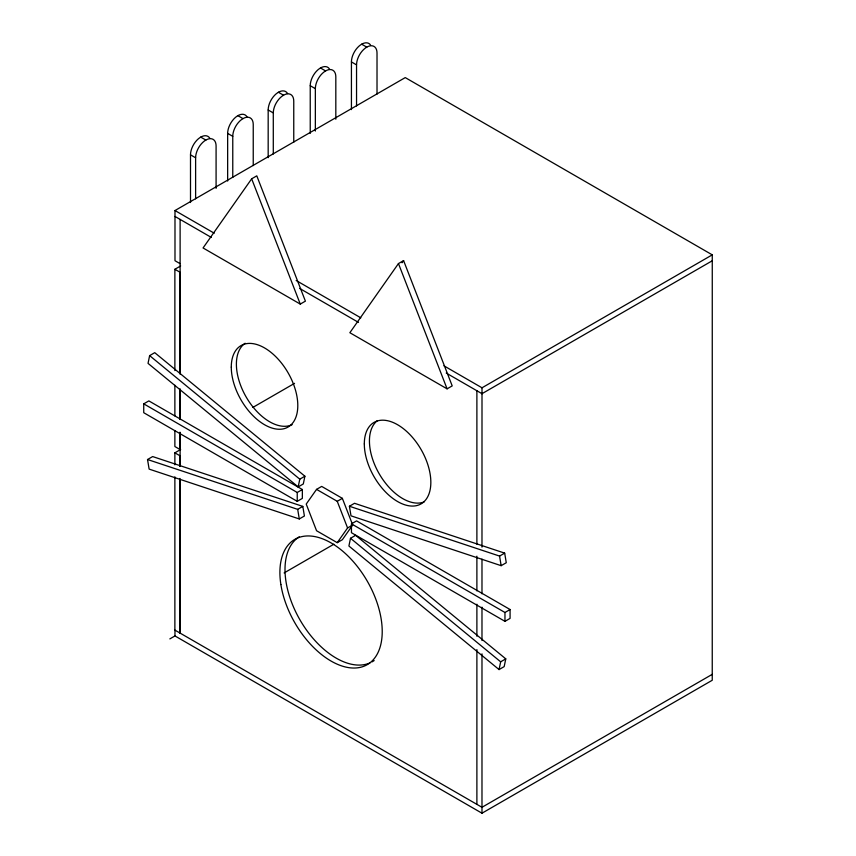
<?xml version="1.0" encoding="UTF-8"?>
<svg xmlns="http://www.w3.org/2000/svg" width="856" height="856" viewBox="0 0 856 856"><rect width="100%" height="100%" fill="white"/><g stroke="black" fill="none" stroke-linecap="round" stroke-linejoin="round"><path stroke-width="1.28" d="M149.629 355.625L148.035 363.372L298.188 486.914L303.302 483.961L304.897 476.214L154.743 352.672L149.629 355.625L299.782 479.167L298.188 486.914M350.5 538.274L348.906 546.021L499.059 669.574L504.173 666.61L505.778 658.863L355.625 535.321L350.5 538.274L500.653 661.816L499.059 669.574M251.664 178.808L203.054 247.962L300.274 304.094L305.399 301.141L256.789 175.844L251.664 178.808L300.274 304.094M398.468 263.562L349.858 332.716L447.089 388.849L452.203 385.895L403.593 260.609L398.468 263.562L447.089 388.849M402.074 262.771L403.593 260.609M352.233 523.797L342.357 498.353L321.685 486.411L316.56 489.375L306.223 504.077L316.56 530.731L337.243 542.672L342.357 539.719L351.966 526.055M337.243 542.672L347.579 527.959L352.704 525.006M180.113 263.669L174.988 260.716L174.988 210.544L405.252 77.596L712.267 254.853L712.245 680.263L481.982 813.2L174.966 635.944L169.852 638.897M174.87 370.573L174.87 269.276L180.648 265.949M143.733 403.85L148.848 400.897L302.35 489.525L302.35 498.385L297.235 501.338L143.733 412.71L143.733 403.85L297.235 492.478L302.35 489.525M147.532 459.522L152.657 456.569L302.81 506.399L304.404 515.997L299.29 518.95L149.126 469.109L147.532 459.522L297.685 509.352L302.81 506.399M252.884 407.403L294.539 383.36M174.87 464.829L174.87 452.835L180.648 449.496M299.782 479.167L304.897 476.214M481.982 547.123L482.003 387.8L712.267 254.853M481.982 393.696L712.267 260.77M316.56 489.375L337.243 501.306L342.357 498.353M349.409 506.249L354.523 503.296L504.676 553.126L506.271 562.724L501.156 565.677L351.003 515.836L349.409 506.249L499.562 556.079L504.676 553.126M351.452 523.851L356.567 520.897L510.08 609.525L510.08 618.385L504.965 621.338L351.452 532.721L351.452 523.851L504.965 612.479L510.08 609.525M284.128 572.921L333.883 544.202M500.653 661.816L505.778 658.863M712.245 674.346L481.982 807.294L174.87 630.091L174.87 476.824M361.66 44.191L366.775 47.144A14.477 8.357 -60 0 1 377.015 53.061L377.015 94.107M370.53 44.983A14.477 8.357 -60 0 0 359.017 46.128A14.477 8.357 -60 0 0 351.431 61.921L356.545 64.874L356.545 105.93M320.476 67.977L325.59 70.93A14.477 8.357 -60 0 1 335.82 76.837L335.82 119.219M329.335 68.769A14.477 8.357 -60 0 0 317.822 69.903A14.477 8.357 -60 0 0 310.236 85.707L315.35 88.66L315.35 131.032M278.414 92.255L283.529 95.219A14.477 8.357 -60 0 1 293.758 101.126L293.758 142.182M287.584 93.55A14.477 8.357 -60 0 0 276.081 93.914A14.477 8.357 -60 0 0 268.174 109.985L273.289 112.939L273.289 153.994M237.882 115.656L242.997 118.609A14.477 8.357 -60 0 1 253.237 124.516L253.237 165.572M247.063 116.951A14.477 8.357 -60 0 0 235.561 117.304A14.477 8.357 -60 0 0 227.653 133.386L232.768 136.339L232.768 177.395M200.732 137.11L205.847 140.063A14.477 8.357 -60 0 1 216.087 145.969L216.087 188.352M209.913 138.394A14.477 8.357 -60 0 0 198.41 138.758A14.477 8.357 -60 0 0 190.503 154.829L195.617 157.782L195.617 198.838M174.988 210.544L214.235 233.196M296.187 280.511L360.815 317.833M443.922 365.812L482.003 387.8M174.988 216.45L211.293 237.412M299.643 288.419L358.504 322.402M446.233 373.045L482.003 393.707M174.87 269.276L179.985 272.229L179.985 373.526M174.87 452.835L179.985 455.788L179.985 466.456M337.243 501.306L347.579 527.959M499.562 556.079L501.156 565.677M297.685 509.352L299.29 518.95M504.965 612.479L504.965 621.338M481.982 559.129L481.982 593.818M481.982 607.161L481.982 640.513M481.982 653.856L481.982 813.2M476.888 390.753L476.888 544.181M476.888 556.186L476.888 590.875M476.888 604.218L476.888 636.243M476.888 649.586L476.888 804.351M351.431 61.921L351.431 109.6M310.236 85.707L310.236 133.376M297.235 492.478L297.235 501.338M268.174 109.985L268.174 157.665M227.653 133.386L227.653 181.055M190.503 154.829L190.503 202.508M180.113 219.404L180.113 374.168M180.113 388.849L180.113 419.536M180.113 432.879L180.113 466.231M180.113 479.574L180.113 633.001M179.985 389.512L179.985 418.841M179.985 432.162L179.985 449.486L174.87 446.532L174.87 430.547M179.985 478.45L179.985 633.044M174.966 630.037L174.966 635.944M174.87 385.232L174.87 415.888M356.545 64.874A14.477 8.357 -60 0 1 366.775 47.144M315.35 88.66A14.477 8.357 -60 0 1 325.59 70.93M195.617 157.782A14.477 8.357 -60 0 1 205.847 140.063M232.768 136.339A14.477 8.357 -60 0 1 242.997 118.609M273.289 112.939A14.477 8.357 -60 0 1 283.529 95.219M292.131 424.651A47.037 27.157 60 0 1 246.132 396.949A47.037 27.157 60 0 1 245.137 343.256M424.084 501.937A47.037 27.157 60 0 1 379.176 473.753A47.037 27.157 60 0 1 377.218 420.778M369.91 662.929A72.364 41.783 60 0 1 299.204 618.546A72.364 41.783 60 0 1 299.215 536.83M374.147 660.554A72.364 41.783 60 0 1 372.082 661.859M231.281 367.117A47.037 27.157 60 0 0 281.164 429.188A47.037 27.157 60 0 0 281.164 362.666A47.037 27.157 60 0 0 231.281 367.117M364.314 443.932A47.037 27.157 60 0 0 414.208 505.992A47.037 27.157 60 0 0 414.208 439.47A47.037 27.157 60 0 0 364.314 443.932M280.875 584.541A72.364 41.783 60 0 0 364.795 665.882A72.364 41.783 60 0 0 347.504 555.533A72.364 41.783 60 0 0 280.875 584.541"/></g></svg>
